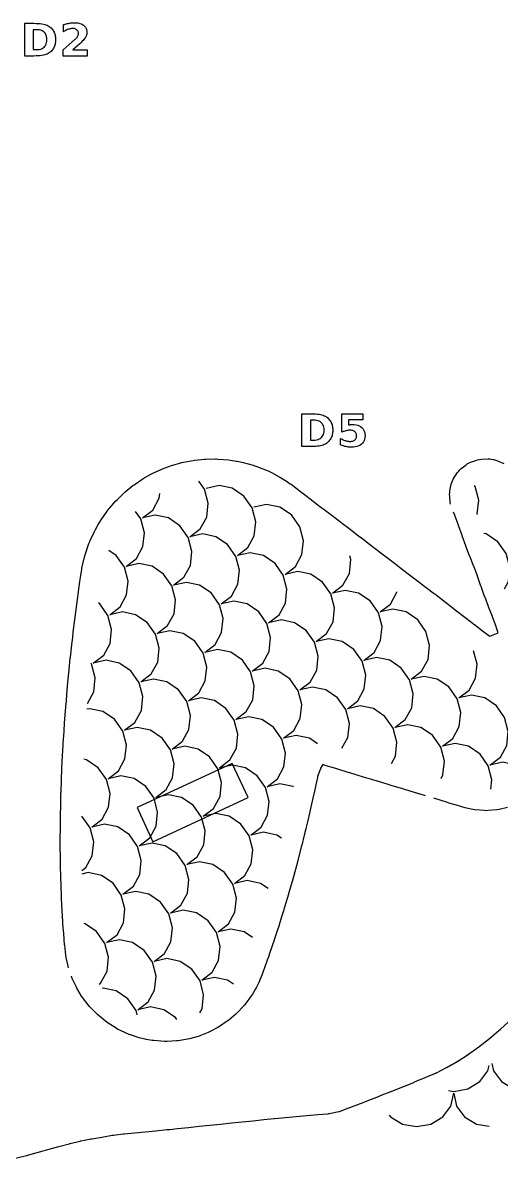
# Model space of a CAD drawing. Header units: millimetres. Extents: x 8 to 286, y 8 to 290.
# Drawn here: x 100.9 to 136.4, y 66.9 to 151.3 of the extents above; entities that cross this region are included whole.
import ezdxf

# ---------------------------------------------------------------- set-up
doc = ezdxf.new("R2010")
doc.units = ezdxf.units.MM
for name, color, linetype in [('CUT', 1, 'CONTINUOUS'), ('ENGRAVE', 5, 'CONTINUOUS'), ('SCORE', 7, 'CONTINUOUS')]:
    doc.layers.add(name, color=color, linetype=linetype)

msp = doc.modelspace()

# ---------------------------------------------------------------- linework, layer by layer
at = {"layer": 'CUT', "color": 1}
for points in [[(104.3065, 81.0653), (104.2722, 81.1861), (104.1203, 81.8516), (104.094, 82.0096), (104.0156, 82.756), (104.013, 82.7831), (103.9427, 83.6154), (103.9421, 83.6226), (103.8867, 84.3223), (103.8863, 84.3278), (103.8768, 84.4549), (103.8747, 84.4877), (103.8323, 85.3323), (103.7873, 86.1872), (103.7866, 86.2027), (103.7758, 86.4669), (103.7503, 87.0505), (103.7496, 87.0704), (103.7249, 87.9307), (103.7085, 88.5148), (103.7084, 88.5191), (103.7016, 88.7922), (103.7012, 88.8137), (103.6937, 89.6799), (103.6936, 89.6838), (103.6891, 90.4605), (103.6891, 90.4641), (103.6888, 90.556), (103.6888, 90.5681), (103.694, 91.4396), (103.6941, 91.4544), (103.7089, 92.3231), (103.7247, 93.2236), (103.7248, 93.2271), (103.7425, 94.1047), (103.7432, 94.1277), (103.744, 94.1502), (103.7441, 94.1526), (103.7779, 95.0137), (103.8108, 95.8963), (103.812, 95.9222), (103.8628, 96.8188), (103.9079, 97.6034), (103.9149, 97.7244), (103.915, 97.7263), (103.9685, 98.6248), (103.9695, 98.6405), (104.0146, 99.2729), (104.032, 99.5359), (104.0332, 99.553), (104.1049, 100.4598), (104.1406, 100.9076), (104.178, 101.3721), (104.1787, 101.3805), (104.2574, 102.2884), (104.2588, 102.303), (104.2792, 102.5121), (104.349, 103.2194), (104.3492, 103.2209), (104.4348, 104.0787), (104.435, 104.0801), (104.4409, 104.1384), (104.4423, 104.1522), (104.5444, 105.0687), (104.5461, 105.0831), (104.6097, 105.6029), (104.6578, 106.0092), (104.658, 106.0108), (104.7686, 106.937), (104.7703, 106.9508), (104.7914, 107.1125), (104.8857, 107.8719), (104.888, 107.8892), (104.9853, 108.5969), (105.0139, 108.8141), (105.0161, 108.8304), (105.1511, 109.7665), (105.1514, 109.7688), (105.1932, 110.0551), (105.1935, 110.0571), (105.2843, 110.6728), (105.3001, 110.7598), (105.4376, 111.3967), (105.4519, 111.4566), (105.5083, 111.6696), (105.5331, 111.7526), (105.7926, 112.5267), (105.8198, 112.6006), (105.8753, 112.7387), (105.9033, 112.8032), (106.2239, 113.4933), (106.2663, 113.5769), (106.4447, 113.8996), (106.4712, 113.9455), (106.712, 114.343), (106.7684, 114.4286), (107.2471, 115.0973), (107.3102, 115.1787), (107.3401, 115.2144), (107.3594, 115.2368), (107.8215, 115.7634), (107.8977, 115.8432), (108.4311, 116.3583), (108.5152, 116.4329), (109.0737, 116.8881), (109.1668, 116.9575), (109.7471, 117.3519), (109.8396, 117.4094), (110.4484, 117.7544), (110.5453, 117.8042), (111.1777, 118.0974), (111.2783, 118.1391), (111.935, 118.3808), (112.0387, 118.4142), (112.7147, 118.6022), (112.8278, 118.6284), (113.5361, 118.7605), (113.6474, 118.7764), (114.3852, 118.8506), (114.4953, 118.8571), (115.1958, 118.8695), (115.2254, 118.8697), (115.2719, 118.8695), (115.3748, 118.8651), (116.1945, 118.7982), (116.2963, 118.786), (116.7552, 118.7128), (116.8074, 118.7035), (117.1689, 118.631), (117.2601, 118.6094), (117.994, 118.4081), (118.0613, 118.3877), (118.2025, 118.3408), (118.2765, 118.3139), (119.0349, 118.0116), (119.1143, 117.977), (119.3133, 117.8823), (119.3683, 117.8546), (119.9385, 117.5504), (120.0246, 117.5002), (120.5362, 117.1762), (120.5735, 117.1517), (120.7529, 117.0294), (120.8112, 116.9874), (121.5014, 116.4609), (121.5052, 116.4579), (121.912, 116.1452), (122.2185, 115.9099), (122.9318, 115.3636), (123.2762, 115.1042), (123.6583, 114.8164), (123.6631, 114.8128), (124.3808, 114.2672), (124.6339, 114.0752), (124.638, 114.0721), (125.0996, 113.7191), (125.8192, 113.1711), (125.8217, 113.1692), (125.9984, 113.034), (126.0029, 113.0305), (126.5324, 112.6216), (127.2508, 112.073), (127.2565, 112.0686), (127.3696, 111.9812), (127.9665, 111.5206), (127.9687, 111.5188), (128.676, 110.9706), (128.6823, 110.9658), (128.7426, 110.9203), (129.4015, 110.4221), (130.1011, 109.8924), (130.1202, 109.878), (130.1287, 109.8715), (130.8365, 109.3271), (131.4646, 108.8504), (131.4696, 108.8466), (131.5577, 108.7791), (131.564, 108.7742), (132.2694, 108.2269), (132.8373, 107.7914), (132.8429, 107.7871), (132.9879, 107.6747), (133.6977, 107.1248), (133.7029, 107.1207), (134.2194, 106.7164), (134.4052, 106.571), (134.4102, 106.5672), (135.1222, 106.0217), (135.5514, 105.6957), (136.1847, 105.9637), (136.0386, 106.3993), (136.0303, 106.4225), (135.7515, 107.1549), (135.7486, 107.1624), (135.4592, 107.8935), (135.4512, 107.9141), (135.1756, 108.6454), (135.1681, 108.6659), (134.9041, 109.4027), (134.8969, 109.4232), (134.6452, 110.1634), (134.6377, 110.1843), (134.3587, 110.9165), (134.3548, 110.9264), (134.0629, 111.6547), (134.0548, 111.6754), (133.7763, 112.4051), (133.7686, 112.4258), (133.5017, 113.1611), (133.4944, 113.1817), (133.2394, 113.9217), (133.2326, 113.9404), (132.9534, 114.6727), (132.9488, 114.6845), (132.8571, 114.9109)], [(132.6386, 115.5218), (132.6206, 115.6478), (132.5788, 116.0949), (132.5729, 116.2271), (132.58, 116.3612), (132.5999, 116.4921), (132.7006, 116.9895), (132.7342, 117.1213), (132.7816, 117.2509), (132.8416, 117.375), (132.9129, 117.491), (133.1662, 117.8603), (133.2465, 117.9659), (133.3379, 118.0645), (133.4372, 118.1525), (133.7676, 118.4175), (133.8864, 118.5027), (134.0154, 118.5757), (134.1497, 118.6335), (134.5146, 118.7677), (134.6501, 118.8097), (134.7911, 118.8376), (134.9324, 118.8505), (135.4315, 118.8699), (135.5458, 118.8695), (135.6612, 118.8593), (135.7738, 118.8398), (135.8646, 118.82), (135.994, 118.7851), (136.1193, 118.7376), (136.5881, 118.5328)], [(130.7816, 93.8472), (130.3192, 93.9895), (130.2911, 93.9979), (130.2802, 94.0012), (129.2603, 94.3168), (129.1772, 94.342), (128.2405, 94.6194), (128.2292, 94.6228), (128.0199, 94.6868), (127.217, 94.9259), (127.2045, 94.9297), (126.8661, 95.0341), (126.1904, 95.2373), (126.1786, 95.2409), (125.7183, 95.384), (125.1618, 95.553), (125.1508, 95.5564), (124.5757, 95.7365), (124.1281, 95.8736), (123.4266, 96.0867), (123.4222, 96.088), (123.1568, 96.1696), (123.0062, 95.9078), (122.9949, 95.8857), (122.9856, 95.8627), (122.783, 95.2835), (122.763, 95.2128), (122.6901, 94.8814), (122.4961, 93.9645), (122.4904, 93.9386), (122.4819, 93.9022), (122.2606, 92.9152), (122.2082, 92.6789), (122.2035, 92.6584), (122.029, 91.9256), (121.9102, 91.4193), (121.905, 91.3978), (121.7876, 90.9324), (121.6026, 90.1817), (121.5964, 90.1573), (121.5366, 89.9332), (121.535, 89.9271), (121.2882, 88.9614), (121.2818, 88.9372), (121.2784, 88.9249), (121.0094, 87.9245), (120.964, 87.7529), (120.9576, 87.7294), (120.7248, 86.9101), (120.63, 86.5706), (120.623, 86.5462), (120.426, 85.8891), (120.2854, 85.4114), (120.2777, 85.3861), (120.1121, 84.8622), (119.9312, 84.2747), (119.922, 84.2462), (119.7823, 83.826), (119.7798, 83.8186), (119.5694, 83.1581), (119.5574, 83.1222), (119.4392, 82.7844), (119.4366, 82.7766), (119.1966, 82.0603), (119.1834, 82.0228), (119.0769, 81.7338), (119.074, 81.7257), (118.8131, 80.9857), (118.7985, 80.9463), (118.6946, 80.6786), (118.6858, 80.6566), (118.4153, 79.9947), (118.3686, 79.8929), (118.2116, 79.585), (118.1723, 79.5136), (117.9403, 79.1202), (117.8721, 79.0159), (117.4066, 78.372), (117.3223, 78.267), (117.3181, 78.2622), (117.285, 78.2264), (116.8151, 77.7351), (116.7154, 77.6411), (116.1838, 77.1886), (116.0703, 77.102), (115.5131, 76.7221), (115.3881, 76.6466), (114.8032, 76.3352), (114.6696, 76.2733), (114.0541, 76.0282), (113.9156, 75.9816), (113.2656, 75.8019), (113.1262, 75.7712), (112.4373, 75.6579), (112.3012, 75.6426), (111.6226, 75.6015), (111.5739, 75.5994), (111.5675, 75.5993), (111.4329, 75.6028), (110.6407, 75.6636), (110.517, 75.6789), (110.0669, 75.7561), (109.987, 75.7724), (109.6506, 75.8514), (109.5426, 75.8816), (108.8984, 76.0913), (108.8017, 76.1269), (108.5746, 76.2207), (108.4903, 76.259), (107.947, 76.5288), (107.8424, 76.5868), (107.3675, 76.8782), (107.3087, 76.9164), (107.1345, 77.0363), (107.0352, 77.1117), (106.452, 77.5991), (106.3504, 77.6934), (105.8672, 78.1909), (105.7566, 78.3202), (105.3488, 78.8637), (105.2713, 78.9792), (104.926, 79.5558), (104.86, 79.6805), (104.5796, 80.2853), (104.5271, 80.4162), (104.5156, 80.4498)], [(136.8762, 92.9734), (136.2514, 92.832), (136.0664, 92.8036), (135.402, 92.7486), (135.2873, 92.744), (135.1726, 92.7491), (134.4549, 92.8116), (134.2869, 92.8371), (133.8199, 92.9386), (133.7352, 92.9599), (133.3736, 93.0636), (133.3565, 93.0687), (132.6193, 93.2907), (132.349, 93.3695), (132.3334, 93.3742), (131.466, 93.6384), (131.4031, 93.657)], [(100.3757, 66.9256), (101.1759, 67.1365), (101.9773, 67.351), (102.4236, 67.4717), (102.7749, 67.5674), (103.5769, 67.7897), (104.3496, 68.0059), (104.3705, 68.0116), (104.3916, 68.0171), (104.4126, 68.0224), (105.1445, 68.2018), (105.1706, 68.2079), (105.1968, 68.2138), (105.2231, 68.2194), (105.4861, 68.2727), (105.49, 68.2735), (105.9527, 68.366), (105.9753, 68.3703), (105.998, 68.3744), (106.0206, 68.3784), (106.7844, 68.5038), (107.5487, 68.6314), (107.5757, 68.6356), (107.6028, 68.6396), (107.6299, 68.6432), (108.3619, 68.7349), (108.3819, 68.7372), (108.4018, 68.7394), (108.4218, 68.7414), (109.1898, 68.8142), (109.9926, 68.8922), (110.7843, 68.969), (111.5915, 69.0525), (111.8063, 69.0746), (112.3921, 69.135), (113.1918, 69.2176), (113.9912, 69.3005), (114.7907, 69.3827), (114.7924, 69.3828), (115.5884, 69.4636), (116.3896, 69.5474), (116.3923, 69.5477), (117.1883, 69.6293), (117.9891, 69.7139), (117.9923, 69.7142), (118.7891, 69.7965), (118.7924, 69.7968), (119.5642, 69.8746), (119.5844, 69.8766), (119.5928, 69.8774), (120.389, 69.9529), (120.3931, 69.9533), (121.1889, 70.0262), (121.9853, 70.1017), (121.9932, 70.1024), (122.7858, 70.1729), (122.7937, 70.1736), (123.5362, 70.2351), (123.5716, 70.2391), (123.6067, 70.2441), (123.6418, 70.2501), (124.3461, 70.3921), (124.3601, 70.3952), (124.3974, 70.4059), (124.4109, 70.4107), (125.1009, 70.67), (125.1643, 70.6937), (125.9729, 71.004), (126.7675, 71.3091), (126.7734, 71.3114), (127.1703, 71.4684), (127.5674, 71.6268), (127.5724, 71.6288), (128.3656, 71.9415), (128.3728, 71.9444), (129.1627, 72.2674), (129.1679, 72.2695), (129.9665, 72.5921), (129.9722, 72.5945), (130.766, 72.9245), (131.098, 73.0641), (131.5419, 73.256), (131.5593, 73.2638), (131.5765, 73.2719), (131.5936, 73.2803), (132.3459, 73.6628), (132.3582, 73.6693), (132.3704, 73.6758), (132.3826, 73.6825), (132.6962, 73.8604), (132.7053, 73.8656), (133.1448, 74.1246), (133.1552, 74.1309), (133.1657, 74.1374), (133.1761, 74.144), (133.9503, 74.6434), (133.9558, 74.6471), (133.9614, 74.6507), (133.9646, 74.6529), (133.9756, 74.6604), (133.9807, 74.6639), (133.987, 74.6683), (134.746, 75.2101), (134.7524, 75.2147), (134.7588, 75.2194), (134.7651, 75.2241), (135.067, 75.4516), (135.0737, 75.4568), (135.0805, 75.462), (135.0871, 75.4672), (135.5421, 75.8303), (135.5489, 75.8358), (135.5557, 75.8414), (135.5624, 75.847), (136.0361, 76.2476), (136.0431, 76.2536), (136.05, 76.2597), (136.0569, 76.2657), (136.3465, 76.526), (136.9213, 77.0463)]]:
    msp.add_lwpolyline(points, dxfattribs=at)
msp.add_lwpolyline([(109.3816, 92.9748), (110.555, 90.4435), (117.6225, 93.7198), (116.4491, 96.2511), (109.3816, 92.9748)], close=True, dxfattribs=at)
at = {"layer": 'ENGRAVE', "color": 5}
for points in [[(101.8934, 151.2278), (102.0543, 151.2212), (102.1996, 151.2103), (102.3291, 151.1949), (102.443, 151.1752), (102.5412, 151.1511), (102.6294, 151.1217), (102.7133, 151.0862), (102.7928, 151.0447), (102.8681, 150.997), (102.9392, 150.9432), (103.0059, 150.8833), (103.0604, 150.8271), (103.11, 150.7681), (103.1548, 150.7063), (103.1947, 150.6417), (103.2297, 150.5743), (103.2598, 150.5041), (103.2851, 150.4309), (103.3059, 150.3545), (103.322, 150.275), (103.3336, 150.1923), (103.3405, 150.1065), (103.3428, 150.0174), (103.3405, 149.9274), (103.3336, 149.8407), (103.322, 149.7572), (103.3059, 149.6771), (103.2851, 149.6003), (103.2598, 149.5267), (103.2297, 149.4563), (103.1947, 149.3887), (103.1548, 149.3239), (103.11, 149.262), (103.0604, 149.2029), (103.0059, 149.1467), (102.9386, 149.0868), (102.867, 149.033), (102.791, 148.9853), (102.7107, 148.9438), (102.6261, 148.9083), (102.5371, 148.8789), (102.4384, 148.8548), (102.3244, 148.8351), (102.1953, 148.8197), (102.051, 148.8088), (101.8915, 148.8022), (101.7168, 148.8), (101.056, 148.8), (101.056, 151.23), (101.7168, 151.23), (101.8934, 151.2278)], [(105.6799, 149.2606), (105.6799, 148.8), (103.9139, 148.8), (103.9139, 149.2606), (104.801, 150.0435), (104.8389, 150.0792), (104.8733, 150.1146), (104.9043, 150.1497), (104.9319, 150.1845), (104.9561, 150.2191), (104.9768, 150.2535), (104.9942, 150.2879), (105.0084, 150.3227), (105.0195, 150.358), (105.0274, 150.3938), (105.0321, 150.43), (105.0337, 150.4667), (105.0305, 150.5218), (105.021, 150.5732), (105.005, 150.6209), (104.9827, 150.6649), (104.954, 150.7052), (104.919, 150.7417), (104.8786, 150.7736), (104.8341, 150.7996), (104.7853, 150.8199), (104.7323, 150.8343), (104.6752, 150.843), (104.6138, 150.8459), (104.5642, 150.8442), (104.5131, 150.8389), (104.4604, 150.8302), (104.4062, 150.818), (104.3504, 150.8024), (104.2932, 150.7832), (104.2344, 150.7607), (104.1743, 150.7347), (104.1129, 150.7053), (104.0501, 150.6726), (103.986, 150.6364), (103.9204, 150.5969), (103.9204, 151.1307), (103.9908, 151.1531), (104.061, 151.1737), (104.1308, 151.1924), (104.2004, 151.2092), (104.2697, 151.2242), (104.3387, 151.2373), (104.4074, 151.2485), (104.4756, 151.2577), (104.5434, 151.2648), (104.6107, 151.2699), (104.6776, 151.2729), (104.744, 151.274), (104.884, 151.2686), (105.0132, 151.2526), (105.1316, 151.2259), (105.2392, 151.1886), (105.3359, 151.1406), (105.4219, 151.0819), (105.4958, 151.0137), (105.5562, 150.937), (105.6032, 150.852), (105.6368, 150.7586), (105.6569, 150.6567), (105.6636, 150.5464), (105.6608, 150.481), (105.6522, 150.417), (105.638, 150.3546), (105.618, 150.2936), (105.5924, 150.2341), (105.5611, 150.1761), (105.5206, 150.1157), (105.4676, 150.0487), (105.402, 149.9753), (105.3238, 149.8955), (105.2331, 149.8091), (105.1298, 149.7163), (104.6105, 149.2606), (105.6799, 149.2606)], [(101.9072, 149.2736), (102.0302, 149.2789), (102.1431, 149.2948), (102.246, 149.3212), (102.3387, 149.3583), (102.4214, 149.4059), (102.494, 149.4641), (102.5559, 149.5323), (102.6066, 149.6102), (102.646, 149.6976), (102.6741, 149.7946), (102.691, 149.9013), (102.6966, 150.0174), (102.691, 150.1331), (102.6742, 150.2392), (102.6462, 150.3356), (102.6069, 150.4225), (102.5565, 150.4999), (102.4948, 150.5676), (102.4224, 150.6253), (102.3398, 150.6725), (102.247, 150.7092), (102.144, 150.7354), (102.0307, 150.7511), (101.9072, 150.7564), (101.6826, 150.7564), (101.6826, 149.2736), (101.9072, 149.2736)], [(122.4571, 122.2227), (122.618, 122.2161), (122.7633, 122.2051), (122.8928, 122.1898), (123.0067, 122.1701), (123.1049, 122.1459), (123.193, 122.1166), (123.2769, 122.0811), (123.3565, 122.0395), (123.4318, 121.9919), (123.5028, 121.9381), (123.5695, 121.8782), (123.6241, 121.822), (123.6737, 121.763), (123.7185, 121.7012), (123.7583, 121.6366), (123.7933, 121.5692), (123.8234, 121.499), (123.8488, 121.4258), (123.8696, 121.3494), (123.8857, 121.2699), (123.8972, 121.1872), (123.9041, 121.1013), (123.9065, 121.0123), (123.9041, 120.9223), (123.8972, 120.8355), (123.8857, 120.7521), (123.8696, 120.672), (123.8488, 120.5951), (123.8234, 120.5216), (123.7933, 120.4511), (123.7583, 120.3835), (123.7185, 120.3188), (123.6737, 120.2568), (123.6241, 120.1978), (123.5695, 120.1415), (123.5023, 120.0817), (123.4307, 120.0279), (123.3547, 119.9802), (123.2744, 119.9386), (123.1898, 119.9032), (123.1008, 119.8738), (123.002, 119.8497), (122.8881, 119.8299), (122.759, 119.8146), (122.6147, 119.8036), (122.4552, 119.7971), (122.2805, 119.7949), (121.6197, 119.7949), (121.6197, 122.2249), (122.2805, 122.2249), (122.4571, 122.2227)], [(122.4709, 120.2685), (122.5939, 120.2738), (122.7068, 120.2897), (122.8097, 120.3161), (122.9024, 120.3531), (122.9851, 120.4007), (123.0577, 120.4589), (123.1196, 120.5272), (123.1702, 120.6051), (123.2096, 120.6925), (123.2378, 120.7895), (123.2547, 120.8961), (123.2603, 121.0123), (123.2547, 121.128), (123.2379, 121.234), (123.2098, 121.3305), (123.1706, 121.4174), (123.1201, 121.4947), (123.0585, 121.5624), (122.9861, 121.6201), (122.9035, 121.6673), (122.8107, 121.704), (122.7076, 121.7303), (122.5944, 121.746), (122.4709, 121.7512), (122.2463, 121.7512), (122.2463, 120.2685), (122.4709, 120.2685)], [(126.1247, 122.2249), (126.1247, 121.7643), (125.0668, 121.7643), (125.0668, 121.3883), (125.0907, 121.3946), (125.1146, 121.4003), (125.1386, 121.4056), (125.1627, 121.4104), (125.1867, 121.4146), (125.2108, 121.4184), (125.2351, 121.4216), (125.2598, 121.4243), (125.2847, 121.4263), (125.31, 121.4278), (125.3355, 121.4287), (125.3614, 121.429), (125.504, 121.4228), (125.6357, 121.4043), (125.7565, 121.3734), (125.8663, 121.3302), (125.9652, 121.2747), (126.0531, 121.2068), (126.1287, 121.1279), (126.1906, 121.0393), (126.2387, 120.9409), (126.273, 120.8328), (126.2937, 120.715), (126.3005, 120.5875), (126.293, 120.461), (126.2706, 120.3439), (126.2332, 120.2364), (126.1808, 120.1383), (126.1135, 120.0497), (126.0312, 119.9706), (125.9356, 119.9025), (125.8283, 119.8468), (125.7095, 119.8034), (125.579, 119.7724), (125.437, 119.7539), (125.2833, 119.7477), (125.2145, 119.7488), (125.1459, 119.7521), (125.0776, 119.7576), (125.0095, 119.7654), (124.9416, 119.7754), (124.8739, 119.7875), (124.8065, 119.802), (124.7391, 119.8187), (124.6719, 119.8378), (124.6048, 119.8592), (124.5379, 119.8828), (124.4711, 119.9088), (124.4711, 120.402), (124.5367, 120.3656), (124.6012, 120.3323), (124.6646, 120.3023), (124.7268, 120.2754), (124.7879, 120.2516), (124.8479, 120.2311), (124.9067, 120.2137), (124.9644, 120.1994), (125.021, 120.1883), (125.0765, 120.1804), (125.1308, 120.1757), (125.184, 120.1741), (125.2573, 120.1772), (125.3251, 120.1865), (125.3876, 120.202), (125.4448, 120.2236), (125.4965, 120.2515), (125.5429, 120.2856), (125.5829, 120.3249), (125.6157, 120.3687), (125.6411, 120.4168), (125.6593, 120.4693), (125.6703, 120.5262), (125.6739, 120.5875), (125.6703, 120.6493), (125.6593, 120.7065), (125.6411, 120.7592), (125.6157, 120.8074), (125.5829, 120.8511), (125.5429, 120.8902), (125.4965, 120.9241), (125.4448, 120.9517), (125.3876, 120.9733), (125.3251, 120.9886), (125.2573, 120.9978), (125.184, 121.0009), (125.1385, 120.9999), (125.0919, 120.997), (125.0444, 120.9922), (124.9959, 120.9854), (124.9464, 120.9766), (124.8959, 120.9659), (124.8443, 120.9532), (124.7914, 120.9383), (124.7372, 120.9214), (124.6818, 120.9023), (124.6251, 120.881), (124.5671, 120.8577), (124.5671, 122.2249), (126.1247, 122.2249)]]:
    msp.add_lwpolyline(points, close=True, dxfattribs=at)
at = {"layer": 'SCORE', "color": 7}
for points in [[(113.3087, 113.0905), (114.08, 113.6788), (114.5578, 114.5573), (114.6693, 115.5924), (114.3976, 116.6264), (113.977, 117.2266)], [(116.8355, 111.6943), (117.6068, 112.2826), (118.0845, 113.1611), (118.1961, 114.1962), (117.9244, 115.2302), (117.3109, 116.1057), (116.4489, 116.6895), (115.4697, 116.8927), (114.5224, 116.6842)], [(134.6103, 114.7479), (134.619, 114.7637), (134.7305, 115.7988), (134.4588, 116.8328), (134.4146, 116.8959)], [(109.7819, 114.4867), (110.5532, 115.075), (111.031, 115.9535), (111.0678, 116.2951)], [(108.5683, 110.893), (109.3396, 111.4813), (109.8173, 112.3598), (109.9289, 113.3949), (109.6572, 114.4289), (109.271, 114.9799)], [(120.3623, 110.2981), (121.1336, 110.8864), (121.6113, 111.7649), (121.7229, 112.8), (121.4512, 113.834), (120.8377, 114.7095), (119.9757, 115.2933), (118.9965, 115.4965), (118.0491, 115.288)], [(112.0951, 109.4968), (112.8664, 110.0851), (113.3441, 110.9636), (113.4557, 111.9987), (113.184, 113.0327), (112.5704, 113.9082), (111.7085, 114.492), (110.7293, 114.6951), (109.7819, 114.4867)], [(115.6219, 108.1006), (116.3932, 108.6889), (116.8709, 109.5674), (116.9825, 110.6025), (116.7108, 111.6365), (116.0972, 112.512), (115.2353, 113.0958), (114.2561, 113.2989), (113.3087, 113.0905)], [(136.638, 109.2329), (136.9321, 109.7738), (137.0437, 110.8089), (136.772, 111.8429), (136.1585, 112.7185), (135.2965, 113.3022), (135.1121, 113.3405)], [(107.3547, 107.2993), (108.1259, 107.8876), (108.6037, 108.7661), (108.7152, 109.8012), (108.4436, 110.8352), (107.83, 111.7107), (107.3031, 112.0676)], [(119.1487, 106.7044), (119.92, 107.2927), (120.3977, 108.1712), (120.5093, 109.2063), (120.2376, 110.2403), (119.624, 111.1158), (118.7621, 111.6996), (117.7829, 111.9027), (116.8355, 111.6943)], [(123.8891, 108.9019), (124.6604, 109.4902), (125.1381, 110.3687), (125.2497, 111.4038), (125.1777, 111.6778)], [(110.8815, 105.9031), (111.6527, 106.4914), (112.1305, 107.3699), (112.242, 108.405), (111.9704, 109.439), (111.3568, 110.3145), (110.4948, 110.8983), (109.5157, 111.1014), (108.5683, 110.893)], [(122.6755, 105.3082), (123.4468, 105.8965), (123.9245, 106.775), (124.036, 107.8101), (123.7644, 108.8441), (123.1508, 109.7196), (122.2889, 110.3034), (121.3097, 110.5065), (120.3623, 110.2981)], [(114.4083, 104.5069), (115.1795, 105.0951), (115.6573, 105.9737), (115.7688, 107.0088), (115.4972, 108.0428), (114.8836, 108.9183), (114.0216, 109.5021), (113.0424, 109.7052), (112.0951, 109.4968)], [(126.2023, 103.912), (126.9735, 104.5003), (127.4513, 105.3788), (127.5628, 106.4139), (127.2912, 107.4479), (126.6776, 108.3234), (125.8157, 108.9072), (124.8365, 109.1103), (123.8891, 108.9019)], [(127.4159, 107.5057), (128.1872, 108.094), (128.6649, 108.9725), (128.6681, 109.0019)], [(106.1411, 103.7056), (106.9123, 104.2938), (107.3901, 105.1724), (107.5016, 106.2074), (107.2299, 107.2415), (106.6164, 108.117), (106.5183, 108.1835)], [(117.9351, 103.1107), (118.7063, 103.6989), (119.1841, 104.5775), (119.2956, 105.6126), (119.0239, 106.6466), (118.4104, 107.5221), (117.5484, 108.1059), (116.5692, 108.309), (115.6219, 108.1006)], [(109.6679, 102.3094), (110.4391, 102.8976), (110.9169, 103.7762), (111.0284, 104.8112), (110.7567, 105.8453), (110.1432, 106.7208), (109.2812, 107.3046), (108.302, 107.5077), (107.3547, 107.2993)], [(129.7291, 102.5158), (130.5003, 103.1041), (130.9781, 103.9826), (131.0896, 105.0177), (130.818, 106.0517), (130.2044, 106.9272), (129.3424, 107.511), (128.3632, 107.7141), (127.4159, 107.5057)], [(121.4619, 101.7145), (122.2331, 102.3027), (122.7109, 103.1813), (122.8224, 104.2164), (122.5507, 105.2504), (121.9372, 106.1259), (121.0752, 106.7097), (120.096, 106.9128), (119.1487, 106.7044)], [(113.1947, 100.9132), (113.9659, 101.5014), (114.4437, 102.38), (114.5552, 103.415), (114.2835, 104.4491), (113.67, 105.3246), (112.808, 105.9084), (111.8288, 106.1115), (110.8815, 105.9031)], [(124.9887, 100.3183), (125.7599, 100.9065), (126.2377, 101.7851), (126.3492, 102.8202), (126.0775, 103.8542), (125.464, 104.7297), (124.602, 105.3135), (123.6228, 105.5166), (122.6755, 105.3082)], [(116.7214, 99.517), (117.4927, 100.1052), (117.9705, 100.9838), (118.082, 102.0188), (117.8103, 103.0529), (117.1968, 103.9284), (116.3348, 104.5122), (115.3556, 104.7153), (114.4083, 104.5069)], [(133.2559, 101.1196), (134.0271, 101.7079), (134.5049, 102.5864), (134.6164, 103.6215), (134.3517, 104.6292)], [(108.4542, 98.7157), (109.2255, 99.3039), (109.7033, 100.1825), (109.8148, 101.2175), (109.5431, 102.2515), (108.9296, 103.1271), (108.0676, 103.7109), (107.0884, 103.914), (106.1411, 103.7056)], [(128.5155, 98.9221), (129.2867, 99.5103), (129.7645, 100.3889), (129.876, 101.424), (129.6043, 102.458), (128.9908, 103.3335), (128.1288, 103.9173), (127.1496, 104.1204), (126.2023, 103.912)], [(105.705, 100.7117), (106.1765, 101.5787), (106.288, 102.6137), (106.0163, 103.6477), (105.9798, 103.6998)], [(120.2482, 98.1208), (121.0195, 98.709), (121.4973, 99.5876), (121.6088, 100.6226), (121.3371, 101.6567), (120.7236, 102.5322), (119.8616, 103.116), (118.8824, 103.3191), (117.9351, 103.1107)], [(111.981, 97.3195), (112.7523, 97.9077), (113.2301, 98.7863), (113.3416, 99.8213), (113.0699, 100.8553), (112.4564, 101.7309), (111.5944, 102.3147), (110.6152, 102.5178), (109.6679, 102.3094)], [(132.0423, 97.5259), (132.8135, 98.1141), (133.2913, 98.9927), (133.4028, 100.0278), (133.1311, 101.0618), (132.5176, 101.9373), (131.6556, 102.5211), (130.6764, 102.7242), (129.7291, 102.5158)], [(124.5835, 97.3813), (125.0241, 98.1914), (125.1356, 99.2264), (124.8639, 100.2605), (124.2504, 101.136), (123.3884, 101.7198), (122.4092, 101.9229), (121.4619, 101.7145)], [(135.569, 96.1297), (136.3403, 96.7179), (136.8181, 97.5965), (136.9296, 98.6316), (136.6579, 99.6656), (136.0444, 100.5411), (135.1824, 101.1249), (134.2032, 101.328), (133.2559, 101.1196)], [(115.5078, 95.9233), (116.2791, 96.5115), (116.7569, 97.3901), (116.8684, 98.4251), (116.5967, 99.4591), (115.9832, 100.3347), (115.1212, 100.9185), (114.142, 101.1216), (113.1947, 100.9132)], [(128.2592, 96.2589), (128.5509, 96.7952), (128.6624, 97.8302), (128.3907, 98.8643), (127.7772, 99.7398), (126.9152, 100.3236), (125.936, 100.5267), (124.9887, 100.3183)], [(107.2406, 95.1219), (108.0119, 95.7102), (108.4896, 96.5887), (108.6012, 97.6238), (108.3295, 98.6578), (107.716, 99.5334), (106.854, 100.1172), (105.8748, 100.3203), (105.6702, 100.2753)], [(119.0346, 94.5271), (119.8059, 95.1153), (120.2836, 95.9939), (120.3952, 97.0289), (120.1235, 98.0629), (119.51, 98.9385), (118.648, 99.5223), (117.6688, 99.7254), (116.7214, 99.517)], [(110.7674, 93.7257), (111.5387, 94.314), (112.0164, 95.1925), (112.128, 96.2276), (111.8563, 97.2616), (111.2428, 98.1372), (110.3808, 98.721), (109.4016, 98.9241), (108.4542, 98.7157)], [(131.9375, 95.1412), (132.0777, 95.399), (132.1892, 96.434), (131.9175, 97.4681), (131.304, 98.3436), (130.442, 98.9274), (129.4628, 99.1305), (128.5155, 98.9221)], [(122.7793, 97.7167), (122.1748, 98.1261), (121.1956, 98.3292), (120.2482, 98.1208)], [(114.2942, 92.3295), (115.0655, 92.9178), (115.5432, 93.7963), (115.6548, 94.8314), (115.3831, 95.8654), (114.7695, 96.741), (113.9076, 97.3248), (112.9284, 97.5279), (111.981, 97.3195)], [(135.6417, 94.3488), (135.716, 95.0378), (135.4443, 96.0719), (134.8308, 96.9474), (133.9688, 97.5312), (132.9896, 97.7343), (132.0423, 97.5259)], [(106.027, 91.5282), (106.7983, 92.1165), (107.276, 92.995), (107.3875, 94.0301), (107.1159, 95.0641), (106.5023, 95.9397), (105.6404, 96.5234), (105.4262, 96.5679)], [(138.2934, 95.5946), (137.4956, 96.135), (136.5164, 96.3381), (135.569, 96.1297)], [(109.5538, 90.132), (110.325, 90.7203), (110.8028, 91.5988), (110.9143, 92.6339), (110.6427, 93.6679), (110.0291, 94.5435), (109.1672, 95.1272), (108.188, 95.3304), (107.2406, 95.1219)], [(117.821, 90.9333), (118.5923, 91.5216), (119.07, 92.4001), (119.1816, 93.4352), (118.9099, 94.4692), (118.2963, 95.3448), (117.4344, 95.9286), (116.4552, 96.1317), (115.5078, 95.9233)], [(121.0007, 94.5055), (120.9612, 94.5324), (119.982, 94.7355), (119.0346, 94.5271)], [(113.0806, 88.7358), (113.8518, 89.3241), (114.3296, 90.2026), (114.4411, 91.2377), (114.1695, 92.2717), (113.5559, 93.1473), (112.6939, 93.731), (111.7147, 93.9342), (110.7674, 93.7257)], [(105.2902, 88.2982), (105.5846, 88.5228), (106.0624, 89.4013), (106.1739, 90.4364), (105.9022, 91.4704), (105.2887, 92.3459), (105.2846, 92.3488)], [(116.6074, 87.3396), (117.3786, 87.9279), (117.8564, 88.8064), (117.9679, 89.8415), (117.6962, 90.8755), (117.0827, 91.7511), (116.2207, 92.3348), (115.2415, 92.538), (114.2942, 92.3295)], [(108.3402, 86.5383), (109.1114, 87.1266), (109.5892, 88.0051), (109.7007, 89.0402), (109.429, 90.0742), (108.8155, 90.9497), (107.9535, 91.5335), (106.9743, 91.7367), (106.027, 91.5282)], [(120.107, 90.6952), (119.7475, 90.9386), (118.7683, 91.1418), (117.821, 90.9333)], [(111.867, 85.1421), (112.6382, 85.7304), (113.116, 86.6089), (113.2275, 87.644), (112.9558, 88.678), (112.3423, 89.5535), (111.4803, 90.1373), (110.5011, 90.3405), (109.5538, 90.132)], [(115.3938, 83.7459), (116.165, 84.3342), (116.6428, 85.2127), (116.7543, 86.2478), (116.4826, 87.2818), (115.8691, 88.1573), (115.0071, 88.7411), (114.0279, 88.9443), (113.0806, 88.7358)], [(107.1265, 82.9446), (107.8978, 83.5329), (108.3756, 84.4114), (108.4871, 85.4465), (108.2154, 86.4805), (107.6019, 87.356), (106.7399, 87.9398), (105.7607, 88.1429), (105.2974, 88.041)], [(119.1027, 86.9597), (118.5339, 87.3449), (117.5547, 87.5481), (116.6074, 87.3396)], [(110.6533, 81.5484), (111.4246, 82.1367), (111.9024, 83.0152), (112.0139, 84.0503), (111.7422, 85.0843), (111.1287, 85.9598), (110.2667, 86.5436), (109.2875, 86.7467), (108.3402, 86.5383)], [(114.1801, 80.1522), (114.9514, 80.7405), (115.4292, 81.619), (115.5407, 82.6541), (115.269, 83.6881), (114.6555, 84.5636), (113.7935, 85.1474), (112.8143, 85.3505), (111.867, 85.1421)], [(106.5799, 79.8596), (106.6842, 79.9392), (107.1619, 80.8177), (107.2735, 81.8528), (107.0018, 82.8868), (106.3883, 83.7623), (105.5263, 84.3461), (105.4638, 84.3591)], [(117.9578, 83.3195), (117.3203, 83.7512), (116.3411, 83.9543), (115.3938, 83.7459)], [(109.4397, 77.9547), (110.211, 78.543), (110.6887, 79.4215), (110.8003, 80.4566), (110.5286, 81.4906), (109.9151, 82.3661), (109.0531, 82.9499), (108.0739, 83.153), (107.1265, 82.9446)], [(114.0509, 77.7225), (114.2155, 78.0253), (114.3271, 79.0604), (114.0554, 80.0944), (113.4418, 80.9699), (112.5799, 81.5537), (111.6007, 81.7568), (110.6533, 81.5484)], [(116.5412, 79.8632), (116.1067, 80.1575), (115.1275, 80.3606), (114.1801, 80.1522)], [(109.3966, 77.5863), (109.315, 77.8969), (108.7014, 78.7724), (107.8395, 79.3562), (106.8603, 79.5593), (106.8051, 79.5472)], [(112.3266, 77.2358), (112.2282, 77.3762), (111.3662, 77.96), (110.3871, 78.1631), (109.4397, 77.9547)], [(135.7157, 73.9683), (135.8368, 73.4204), (136.4329, 72.6175), (137.3251, 72.081), (138.3774, 71.8926), (139.4298, 72.081), (140.322, 72.6175), (140.9181, 73.4204), (141.1274, 74.3676)], [(132.4795, 71.9638), (132.8774, 71.8926), (133.9298, 72.081), (134.822, 72.6175), (135.4181, 73.4204), (135.5058, 73.8174)], [(128.0845, 70.1374), (128.1829, 70.005), (129.0751, 69.4685), (130.1274, 69.2801), (131.1798, 69.4685), (132.072, 70.005), (132.6681, 70.8079), (132.8774, 71.7551)], [(132.8774, 71.7551), (133.0868, 70.8079), (133.6829, 70.005), (134.5751, 69.4685), (135.52, 69.2993)]]:
    msp.add_lwpolyline(points, dxfattribs=at)

doc.saveas('drawing.dxf')
